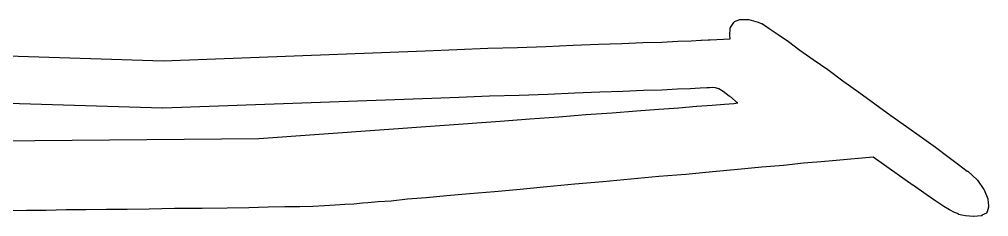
# Model space of a CAD drawing. Extents: x 107.7 to 189.7, y -115.4 to -83.3.
# Drawn here: x 149.532 to 151.715, y -112.965 to -112.521 of the extents above; entities that cross this region are included whole.
import ezdxf

# ---------------------------------------------------------------- set-up
doc = ezdxf.new("R2010")
doc.units = 0
doc.layers.add('BLACK', color=7, linetype='CONTINUOUS')

msp = doc.modelspace()

# ---------------------------------------------------------------- linework, layer by layer
at = {"layer": 'BLACK', "linetype": 'CONTINUOUS'}
for p, q in [((151.134, -112.539), (151.141, -112.528)), ((151.141, -112.528), (151.141, -112.527)), ((151.141, -112.527), (151.141, -112.527)), ((151.141, -112.527), (151.142, -112.527)), ((151.141, -112.528), (151.141, -112.528)), ((151.141, -112.528), (151.141, -112.528)), ((151.141, -112.528), (151.141, -112.528)), ((151.142, -112.527), (151.143, -112.526)), ((151.142, -112.527), (151.142, -112.527)), ((151.142, -112.527), (151.142, -112.527)), ((151.142, -112.527), (151.142, -112.527)), ((151.142, -112.527), (151.142, -112.527)), ((151.143, -112.526), (151.155, -112.521)), ((151.155, -112.521), (151.155, -112.521)), ((151.155, -112.521), (151.155, -112.521)), ((151.155, -112.521), (151.155, -112.521)), ((151.155, -112.521), (151.156, -112.521)), ((151.156, -112.521), (151.156, -112.521)), ((151.156, -112.521), (151.156, -112.521)), ((151.156, -112.521), (151.156, -112.521)), ((151.156, -112.521), (151.157, -112.521)), ((151.157, -112.521), (151.157, -112.521)), ((151.157, -112.521), (151.157, -112.521)), ((151.157, -112.521), (151.157, -112.521)), ((151.157, -112.521), (151.174, -112.521)), ((151.174, -112.521), (151.174, -112.521)), ((151.174, -112.521), (151.174, -112.521)), ((151.174, -112.521), (151.174, -112.521)), ((151.174, -112.521), (151.175, -112.521)), ((151.175, -112.521), (151.175, -112.521)), ((151.175, -112.521), (151.175, -112.521)), ((151.175, -112.521), (151.175, -112.521)), ((151.175, -112.521), (151.196, -112.527)), ((151.196, -112.527), (151.196, -112.527)), ((151.196, -112.527), (151.196, -112.527)), ((151.196, -112.527), (151.196, -112.527)), ((151.196, -112.527), (151.203, -112.53)), ((151.203, -112.53), (151.203, -112.53)), ((151.203, -112.53), (151.204, -112.53)), ((151.204, -112.53), (151.204, -112.53)), ((151.204, -112.53), (151.21, -112.534)), ((151.132, -112.557), (151.133, -112.541)), ((151.133, -112.54), (151.134, -112.539)), ((151.133, -112.541), (151.133, -112.54)), ((151.133, -112.54), (151.133, -112.54)), ((151.133, -112.54), (151.133, -112.54)), ((151.133, -112.54), (151.133, -112.54)), ((151.133, -112.54), (151.133, -112.54)), ((151.133, -112.541), (151.133, -112.541)), ((151.133, -112.541), (151.133, -112.541)), ((151.133, -112.541), (151.133, -112.541)), ((151.133, -112.541), (151.133, -112.541)), ((151.134, -112.539), (151.134, -112.539)), ((151.21, -112.534), (151.21, -112.534)), ((151.21, -112.534), (151.21, -112.534)), ((151.21, -112.534), (151.21, -112.534)), ((151.21, -112.534), (151.223, -112.543)), ((151.223, -112.543), (151.223, -112.543)), ((151.223, -112.543), (151.223, -112.543)), ((151.223, -112.543), (151.241, -112.555)), ((151.241, -112.555), (151.241, -112.555)), ((151.241, -112.555), (151.241, -112.555)), ((151.241, -112.555), (151.264, -112.571)), ((150.779, -112.579), (150.836, -112.577)), ((150.836, -112.577), (150.889, -112.575)), ((150.836, -112.577), (150.836, -112.577)), ((150.836, -112.577), (150.836, -112.577)), ((150.889, -112.575), (150.936, -112.573)), ((150.889, -112.575), (150.889, -112.575)), ((150.889, -112.575), (150.889, -112.575)), ((150.889, -112.575), (150.889, -112.575)), ((150.936, -112.573), (150.979, -112.572)), ((150.936, -112.573), (150.936, -112.573)), ((150.936, -112.573), (150.936, -112.573)), ((150.936, -112.573), (150.936, -112.573)), ((150.979, -112.572), (151.015, -112.57)), ((150.979, -112.572), (150.979, -112.572)), ((150.979, -112.572), (150.979, -112.572)), ((150.979, -112.572), (150.979, -112.572)), ((150.979, -112.572), (150.979, -112.572)), ((151.015, -112.57), (151.045, -112.569)), ((151.015, -112.57), (151.015, -112.57)), ((151.015, -112.57), (151.015, -112.57)), ((151.015, -112.57), (151.015, -112.57)), ((151.015, -112.57), (151.015, -112.57)), ((151.045, -112.569), (151.067, -112.568)), ((151.045, -112.569), (151.045, -112.569)), ((151.067, -112.568), (151.068, -112.568)), ((151.068, -112.568), (151.083, -112.567)), ((151.068, -112.568), (151.068, -112.568)), ((151.083, -112.567), (151.083, -112.567)), ((151.083, -112.567), (151.088, -112.567)), ((151.088, -112.567), (151.133, -112.565)), ((151.088, -112.567), (151.088, -112.567)), ((151.132, -112.558), (151.132, -112.557)), ((151.133, -112.565), (151.132, -112.558)), ((151.132, -112.558), (151.132, -112.558)), ((151.132, -112.558), (151.132, -112.558)), ((151.264, -112.571), (151.264, -112.571)), ((151.264, -112.571), (151.264, -112.571)), ((151.264, -112.571), (151.29, -112.59)), ((149.211, -112.594), (149.856, -112.614)), ((149.856, -112.614), (150.446, -112.592)), ((150.446, -112.592), (150.517, -112.589)), ((150.517, -112.589), (150.587, -112.586)), ((150.517, -112.589), (150.517, -112.589)), ((150.517, -112.589), (150.517, -112.589)), ((150.587, -112.586), (150.654, -112.584)), ((150.587, -112.586), (150.587, -112.586)), ((150.587, -112.586), (150.587, -112.586)), ((150.654, -112.584), (150.718, -112.582)), ((150.654, -112.584), (150.654, -112.584)), ((150.654, -112.584), (150.654, -112.584)), ((150.654, -112.584), (150.654, -112.584)), ((150.718, -112.582), (150.779, -112.579)), ((150.718, -112.582), (150.718, -112.582)), ((150.718, -112.582), (150.718, -112.582)), ((150.718, -112.582), (150.718, -112.582)), ((150.779, -112.579), (150.779, -112.579)), ((150.779, -112.579), (150.779, -112.579)), ((150.779, -112.579), (150.779, -112.579)), ((151.29, -112.59), (151.29, -112.59)), ((151.29, -112.59), (151.29, -112.59)), ((151.29, -112.59), (151.32, -112.611)), ((151.32, -112.611), (151.32, -112.611)), ((151.32, -112.611), (151.32, -112.611)), ((151.32, -112.611), (151.353, -112.634)), ((151.353, -112.634), (151.353, -112.634)), ((151.353, -112.634), (151.353, -112.634)), ((151.353, -112.634), (151.387, -112.659)), ((151.387, -112.659), (151.387, -112.659)), ((151.387, -112.659), (151.387, -112.659)), ((151.387, -112.659), (151.387, -112.659)), ((151.387, -112.659), (151.387, -112.659)), ((151.387, -112.659), (151.387, -112.659)), ((151.387, -112.659), (151.423, -112.685)), ((150.839, -112.685), (150.783, -112.687)), ((150.891, -112.683), (150.839, -112.685)), ((150.839, -112.685), (150.839, -112.685)), ((150.839, -112.685), (150.839, -112.685)), ((150.938, -112.681), (150.891, -112.683)), ((150.891, -112.683), (150.891, -112.683)), ((150.891, -112.683), (150.891, -112.683)), ((150.979, -112.68), (150.938, -112.681)), ((150.938, -112.681), (150.938, -112.681)), ((150.938, -112.681), (150.938, -112.681)), ((151.014, -112.678), (150.979, -112.68)), ((150.979, -112.68), (150.979, -112.68)), ((150.979, -112.68), (150.979, -112.68)), ((151.043, -112.677), (151.014, -112.678)), ((151.014, -112.678), (151.014, -112.678)), ((151.014, -112.678), (151.014, -112.678)), ((151.065, -112.676), (151.043, -112.677)), ((151.043, -112.677), (151.043, -112.677)), ((151.043, -112.677), (151.043, -112.677)), ((151.08, -112.675), (151.065, -112.676)), ((151.065, -112.676), (151.065, -112.676)), ((151.065, -112.676), (151.065, -112.676)), ((151.086, -112.675), (151.08, -112.675)), ((151.08, -112.675), (151.08, -112.675)), ((151.08, -112.675), (151.08, -112.675)), ((151.093, -112.674), (151.086, -112.675)), ((151.086, -112.675), (151.086, -112.675)), ((151.086, -112.675), (151.086, -112.675)), ((151.086, -112.675), (151.086, -112.675)), ((151.1, -112.675), (151.093, -112.674)), ((151.107, -112.677), (151.1, -112.675)), ((151.117, -112.683), (151.107, -112.677)), ((151.131, -112.694), (151.117, -112.683)), ((151.423, -112.685), (151.423, -112.685)), ((151.423, -112.685), (151.423, -112.685)), ((151.423, -112.685), (151.459, -112.711)), ((149.854, -112.721), (148.767, -112.687)), ((150.461, -112.699), (149.855, -112.721)), ((150.522, -112.697), (150.461, -112.699)), ((150.591, -112.694), (150.522, -112.697)), ((150.522, -112.697), (150.522, -112.697)), ((150.658, -112.692), (150.591, -112.694)), ((150.591, -112.694), (150.591, -112.694)), ((150.722, -112.69), (150.658, -112.692)), ((150.658, -112.692), (150.658, -112.692)), ((150.783, -112.687), (150.722, -112.69)), ((150.722, -112.69), (150.722, -112.69)), ((150.722, -112.69), (150.722, -112.69)), ((150.783, -112.687), (150.783, -112.687)), ((150.783, -112.687), (150.783, -112.687)), ((151.136, -112.697), (151.131, -112.694)), ((151.147, -112.707), (151.136, -112.697)), ((151.15, -112.709), (151.147, -112.707)), ((149.855, -112.721), (149.854, -112.721)), ((149.854, -112.721), (149.854, -112.721)), ((149.854, -112.721), (149.854, -112.721)), ((150.867, -112.731), (150.922, -112.727)), ((150.922, -112.727), (150.972, -112.723)), ((150.922, -112.727), (150.922, -112.727)), ((150.972, -112.723), (151.017, -112.72)), ((150.972, -112.723), (150.972, -112.723)), ((150.972, -112.723), (150.972, -112.723)), ((151.017, -112.72), (151.057, -112.716)), ((151.017, -112.72), (151.017, -112.72)), ((151.017, -112.72), (151.017, -112.72)), ((151.017, -112.72), (151.017, -112.72)), ((151.017, -112.72), (151.017, -112.72)), ((151.057, -112.716), (151.057, -112.716)), ((151.057, -112.716), (151.058, -112.716)), ((151.058, -112.716), (151.092, -112.714)), ((151.058, -112.716), (151.058, -112.716)), ((151.058, -112.716), (151.058, -112.716)), ((151.092, -112.714), (151.12, -112.712)), ((151.092, -112.714), (151.092, -112.714)), ((151.12, -112.712), (151.141, -112.71)), ((151.12, -112.712), (151.12, -112.712)), ((151.12, -112.712), (151.12, -112.712)), ((151.141, -112.71), (151.15, -112.709)), ((151.141, -112.71), (151.141, -112.71)), ((151.459, -112.711), (151.459, -112.711)), ((151.459, -112.711), (151.495, -112.737)), ((150.071, -112.789), (150.615, -112.75)), ((150.615, -112.75), (150.682, -112.745)), ((150.682, -112.745), (150.747, -112.74)), ((150.682, -112.745), (150.682, -112.745)), ((150.682, -112.745), (150.682, -112.745)), ((150.682, -112.745), (150.682, -112.745)), ((150.682, -112.745), (150.682, -112.745)), ((150.747, -112.74), (150.808, -112.735)), ((150.747, -112.74), (150.747, -112.74)), ((150.747, -112.74), (150.747, -112.74)), ((150.747, -112.74), (150.747, -112.74)), ((150.747, -112.74), (150.747, -112.74)), ((150.808, -112.735), (150.867, -112.731)), ((150.808, -112.735), (150.808, -112.735)), ((150.867, -112.731), (150.867, -112.731)), ((151.495, -112.737), (151.495, -112.737)), ((151.495, -112.737), (151.53, -112.762)), ((151.53, -112.762), (151.53, -112.762)), ((151.53, -112.762), (151.53, -112.762)), ((151.53, -112.762), (151.564, -112.786)), ((148.903, -112.8), (150.071, -112.789)), ((151.564, -112.786), (151.564, -112.786)), ((151.564, -112.786), (151.564, -112.786)), ((151.564, -112.786), (151.595, -112.809)), ((151.595, -112.809), (151.595, -112.809)), ((151.595, -112.809), (151.595, -112.809)), ((151.595, -112.809), (151.623, -112.83)), ((151.372, -112.839), (151.338, -112.842)), ((151.455, -112.831), (151.372, -112.839)), ((151.372, -112.839), (151.372, -112.839)), ((151.372, -112.839), (151.372, -112.839)), ((151.545, -112.895), (151.455, -112.831)), ((151.623, -112.83), (151.623, -112.83)), ((151.623, -112.83), (151.623, -112.83)), ((151.623, -112.83), (151.647, -112.848)), ((151.15, -112.859), (151.093, -112.864)), ((151.204, -112.854), (151.15, -112.859)), ((151.15, -112.859), (151.15, -112.859)), ((151.15, -112.859), (151.15, -112.859)), ((151.253, -112.85), (151.204, -112.854)), ((151.204, -112.854), (151.204, -112.854)), ((151.298, -112.845), (151.253, -112.85)), ((151.253, -112.85), (151.253, -112.85)), ((151.338, -112.842), (151.298, -112.845)), ((151.298, -112.845), (151.298, -112.845)), ((151.338, -112.842), (151.338, -112.842)), ((151.647, -112.848), (151.647, -112.848)), ((151.647, -112.848), (151.647, -112.848)), ((151.647, -112.848), (151.667, -112.863)), ((150.909, -112.881), (150.846, -112.887)), ((150.972, -112.875), (150.909, -112.881)), ((150.909, -112.881), (150.909, -112.881)), ((151.033, -112.87), (150.972, -112.875)), ((150.972, -112.875), (150.972, -112.875)), ((150.972, -112.875), (150.972, -112.875)), ((151.093, -112.864), (151.033, -112.87)), ((151.033, -112.87), (151.033, -112.87)), ((151.033, -112.87), (151.033, -112.87)), ((151.093, -112.864), (151.093, -112.864)), ((151.093, -112.864), (151.093, -112.864)), ((151.667, -112.863), (151.667, -112.863)), ((151.667, -112.863), (151.667, -112.863)), ((151.667, -112.863), (151.668, -112.863)), ((151.668, -112.863), (151.668, -112.863)), ((151.668, -112.863), (151.668, -112.863)), ((151.668, -112.863), (151.668, -112.863)), ((151.668, -112.863), (151.689, -112.882)), ((151.689, -112.882), (151.689, -112.883)), ((150.66, -112.904), (150.602, -112.909)), ((150.72, -112.898), (150.66, -112.904)), ((150.783, -112.892), (150.72, -112.898)), ((150.72, -112.898), (150.72, -112.898)), ((150.846, -112.887), (150.783, -112.892)), ((151.546, -112.895), (151.545, -112.895)), ((151.545, -112.895), (151.545, -112.895)), ((151.545, -112.895), (151.545, -112.895)), ((151.574, -112.915), (151.546, -112.895)), ((151.546, -112.895), (151.546, -112.895)), ((151.689, -112.883), (151.689, -112.883)), ((151.689, -112.883), (151.689, -112.883)), ((151.689, -112.883), (151.69, -112.883)), ((151.69, -112.883), (151.69, -112.883)), ((151.69, -112.883), (151.69, -112.883)), ((151.69, -112.883), (151.69, -112.883)), ((151.69, -112.883), (151.704, -112.904)), ((151.704, -112.904), (151.704, -112.904)), ((151.704, -112.904), (151.704, -112.904)), ((151.704, -112.904), (151.704, -112.904)), ((151.704, -112.904), (151.704, -112.904)), ((151.704, -112.904), (151.705, -112.905)), ((150.406, -112.926), (150.369, -112.93)), ((150.448, -112.923), (150.406, -112.926)), ((150.406, -112.926), (150.406, -112.926)), ((150.495, -112.918), (150.448, -112.923)), ((150.448, -112.923), (150.448, -112.923)), ((150.546, -112.914), (150.495, -112.918)), ((150.495, -112.918), (150.495, -112.918)), ((150.602, -112.909), (150.546, -112.914)), ((150.546, -112.914), (150.546, -112.914)), ((151.596, -112.93), (151.574, -112.915)), ((151.574, -112.915), (151.574, -112.915)), ((151.574, -112.915), (151.574, -112.915)), ((151.705, -112.905), (151.705, -112.905)), ((151.705, -112.905), (151.705, -112.905)), ((151.705, -112.905), (151.713, -112.925)), ((151.713, -112.925), (151.713, -112.925)), ((151.713, -112.925), (151.713, -112.925)), ((151.713, -112.925), (151.713, -112.925)), ((151.713, -112.925), (151.713, -112.926)), ((151.713, -112.926), (151.713, -112.926)), ((151.713, -112.926), (151.713, -112.926)), ((151.713, -112.926), (151.713, -112.926)), ((151.713, -112.926), (151.715, -112.941)), ((149.824, -112.948), (149.775, -112.949)), ((149.881, -112.947), (149.824, -112.948)), ((149.824, -112.948), (149.824, -112.948)), ((149.944, -112.947), (149.881, -112.947)), ((149.881, -112.947), (149.881, -112.947)), ((150, -112.946), (149.944, -112.947)), ((149.944, -112.947), (149.944, -112.947)), ((150.049, -112.945), (150, -112.946)), ((150, -112.946), (150, -112.946)), ((150, -112.946), (150, -112.946)), ((150.092, -112.944), (150.049, -112.945)), ((150.049, -112.945), (150.049, -112.945)), ((150.049, -112.945), (150.049, -112.945)), ((150.13, -112.943), (150.092, -112.944)), ((150.092, -112.944), (150.092, -112.944)), ((150.164, -112.943), (150.13, -112.943)), ((150.13, -112.943), (150.13, -112.943)), ((150.13, -112.943), (150.13, -112.943)), ((150.193, -112.942), (150.164, -112.943)), ((150.164, -112.943), (150.164, -112.943)), ((150.164, -112.943), (150.164, -112.943)), ((150.219, -112.941), (150.193, -112.942)), ((150.193, -112.942), (150.193, -112.942)), ((150.193, -112.942), (150.193, -112.942)), ((150.243, -112.939), (150.219, -112.941)), ((150.219, -112.941), (150.219, -112.941)), ((150.219, -112.941), (150.219, -112.941)), ((150.265, -112.938), (150.243, -112.939)), ((150.243, -112.939), (150.243, -112.939)), ((150.243, -112.939), (150.243, -112.939)), ((150.285, -112.937), (150.265, -112.938)), ((150.265, -112.938), (150.265, -112.938)), ((150.265, -112.938), (150.265, -112.938)), ((150.305, -112.935), (150.285, -112.937)), ((150.285, -112.937), (150.285, -112.937)), ((150.285, -112.937), (150.285, -112.937)), ((150.317, -112.934), (150.305, -112.935)), ((150.305, -112.935), (150.305, -112.935)), ((150.305, -112.935), (150.305, -112.935)), ((150.34, -112.932), (150.317, -112.934)), ((150.317, -112.934), (150.317, -112.934)), ((150.317, -112.934), (150.317, -112.934)), ((150.369, -112.93), (150.34, -112.932)), ((150.34, -112.932), (150.34, -112.932)), ((150.34, -112.932), (150.34, -112.932)), ((150.369, -112.93), (150.369, -112.93)), ((150.369, -112.93), (150.369, -112.93)), ((150.369, -112.93), (150.369, -112.93)), ((150.369, -112.93), (150.369, -112.93)), ((151.614, -112.942), (151.596, -112.93)), ((151.596, -112.93), (151.596, -112.93)), ((151.596, -112.93), (151.596, -112.93)), ((151.596, -112.93), (151.596, -112.93)), ((151.627, -112.95), (151.614, -112.942)), ((151.614, -112.942), (151.614, -112.942)), ((151.614, -112.942), (151.614, -112.942)), ((151.614, -112.942), (151.614, -112.942)), ((151.715, -112.944), (151.712, -112.954)), ((151.715, -112.941), (151.715, -112.941)), ((151.715, -112.941), (151.715, -112.942)), ((151.715, -112.942), (151.715, -112.942)), ((151.715, -112.942), (151.715, -112.942)), ((151.715, -112.942), (151.715, -112.942)), ((151.715, -112.942), (151.715, -112.943)), ((151.715, -112.943), (151.715, -112.943)), ((151.715, -112.943), (151.715, -112.943)), ((151.715, -112.943), (151.715, -112.943)), ((151.715, -112.943), (151.715, -112.943)), ((151.715, -112.943), (151.715, -112.944)), ((149.548, -112.951), (149.503, -112.952)), ((149.592, -112.951), (149.548, -112.951)), ((149.637, -112.95), (149.592, -112.951)), ((149.682, -112.95), (149.637, -112.95)), ((149.728, -112.949), (149.682, -112.95)), ((149.775, -112.949), (149.728, -112.949)), ((151.638, -112.956), (151.627, -112.95)), ((151.627, -112.95), (151.627, -112.95)), ((151.627, -112.95), (151.627, -112.95)), ((151.627, -112.95), (151.627, -112.95)), ((151.647, -112.959), (151.638, -112.956)), ((151.638, -112.956), (151.638, -112.956)), ((151.638, -112.956), (151.638, -112.956)), ((151.638, -112.956), (151.638, -112.956)), ((151.647, -112.96), (151.647, -112.959)), ((151.655, -112.962), (151.647, -112.96)), ((151.647, -112.96), (151.647, -112.96)), ((151.647, -112.96), (151.647, -112.96)), ((151.663, -112.963), (151.655, -112.962)), ((151.655, -112.962), (151.655, -112.962)), ((151.655, -112.962), (151.655, -112.962)), ((151.655, -112.962), (151.655, -112.962)), ((151.681, -112.965), (151.663, -112.963)), ((151.663, -112.963), (151.663, -112.963)), ((151.663, -112.963), (151.663, -112.963)), ((151.663, -112.963), (151.663, -112.963)), ((151.682, -112.965), (151.681, -112.965)), ((151.698, -112.963), (151.682, -112.965)), ((151.682, -112.965), (151.682, -112.965)), ((151.682, -112.965), (151.682, -112.965)), ((151.682, -112.965), (151.682, -112.965)), ((151.682, -112.965), (151.682, -112.965)), ((151.682, -112.965), (151.682, -112.965)), ((151.699, -112.963), (151.698, -112.963)), ((151.698, -112.963), (151.698, -112.963)), ((151.7, -112.963), (151.699, -112.963)), ((151.699, -112.963), (151.699, -112.963)), ((151.699, -112.963), (151.699, -112.963)), ((151.699, -112.963), (151.699, -112.963)), ((151.71, -112.957), (151.7, -112.962)), ((151.7, -112.962), (151.7, -112.962)), ((151.7, -112.962), (151.7, -112.962)), ((151.7, -112.962), (151.7, -112.963)), ((151.7, -112.963), (151.7, -112.963)), ((151.7, -112.963), (151.7, -112.963)), ((151.711, -112.956), (151.71, -112.956)), ((151.71, -112.956), (151.71, -112.956)), ((151.71, -112.956), (151.71, -112.956)), ((151.71, -112.956), (151.71, -112.957)), ((151.712, -112.955), (151.711, -112.955)), ((151.711, -112.955), (151.711, -112.955)), ((151.711, -112.955), (151.711, -112.955)), ((151.711, -112.955), (151.711, -112.955)), ((151.711, -112.955), (151.711, -112.956)), ((151.711, -112.956), (151.711, -112.956)), ((151.711, -112.956), (151.711, -112.956)), ((151.712, -112.954), (151.712, -112.954)), ((151.712, -112.954), (151.712, -112.954)), ((151.712, -112.954), (151.712, -112.954)), ((151.712, -112.954), (151.712, -112.955))]:
    msp.add_line(p, q, dxfattribs=at)

doc.saveas('drawing.dxf')
